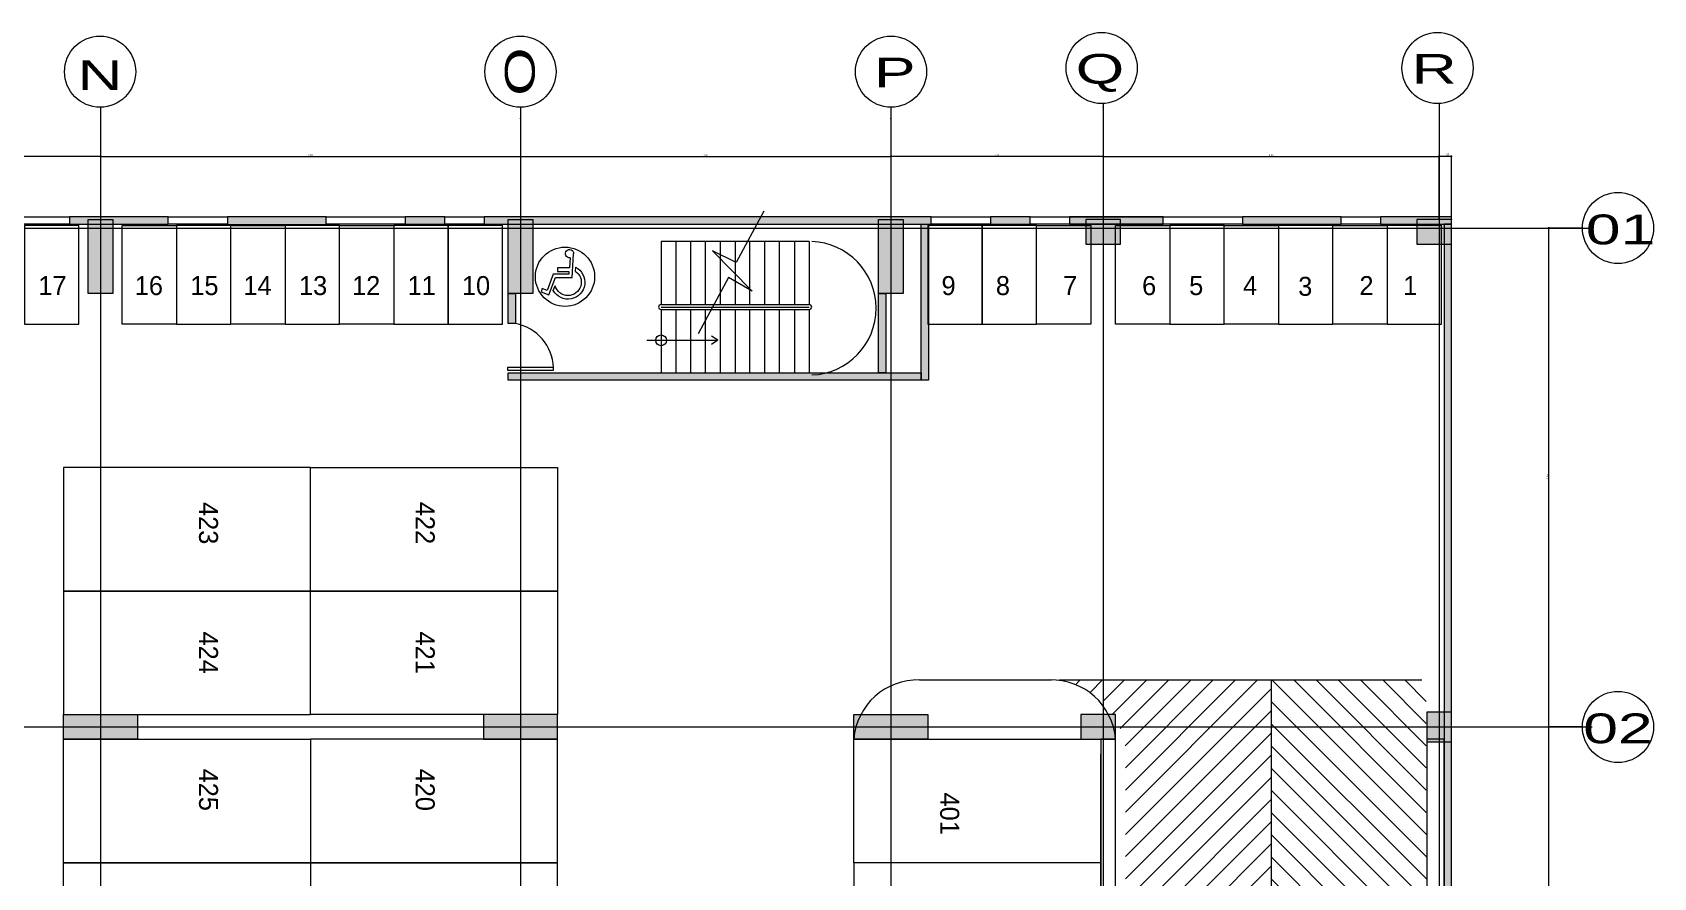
# Model space of a CAD drawing. Header units: metres. Extents: x 32 to 132, y -29 to 44.
# Drawn here: x 99.36 to 132.18, y 20.8 to 37.91 of the extents above; entities that cross this region are included whole.
import ezdxf

# ---------------------------------------------------------------- set-up
doc = ezdxf.new("R2010")
doc.units = ezdxf.units.M
doc.header["$LTSCALE"] = 100
doc.layers.add('Arqui', color=8, linetype='Continuous', lineweight=0)
doc.styles.add('ROMANS', font='arial.ttf', dxfattribs={"width": 0.7})
doc.styles.add('style2', font='arial.ttf', dxfattribs={"width": 1.5})
doc.dimstyles.new('1-10', dxfattribs={"dimscale": 10, "dimtxt": 0.0037, "dimasz": 0.001, "dimexe": 0.0018, "dimexo": 0.0018, "dimgap": 0.0005, "dimtad": 1, "dimzin": 4, "dimdsep": 46, "dimtxsty": 'ROMANS', "dimblk": 'ARCHTICK', "dimcen": 0.003, "dimdle": 0.0015, "dimclrd": 1, "dimclre": 1, "dimclrt": 4, "dimadec": 0, "dimazin": 0, "dimtfac": 1, "dimtix": 1, "dimtmove": 2, "dimatfit": 3, "dimldrblk": 'flecha', "dimfxl": 1, "dimtolj": 1, "dimtzin": 4, "dimarcsym": 0})

# ---------------------------------------------------------------- blocks, each defined once
blk = doc.blocks.new('discap')
at = {"layer": 'Arqui'}
for p, q in [((-179169, -277469), (-179154, -277610)), ((-178353, -278322), (-178426, -278155))]:
    blk.add_line(p, q, dxfattribs=at)
blk.add_lwpolyline([(-178974, -277120), (-178946, -277498), (-178511, -277498), (-178511, -277624), (-178926, -277624), (-178926, -277730), (-178352, -277730), (-178127, -278321), (-177953, -278254), (-177909, -278371), (-178198, -278488), (-178440, -277852), (-179047, -277852), (-179102, -276980)], dxfattribs=at)
for centre, radius, start, end in [((-178951, -276970), 152, 261.2603, 183.66969), ((-178897, -278025), 619, 116.09541, 331.34503), ((-178897, -278025), 488, 121.7945, 344.57102)]:
    blk.add_arc(centre, radius, start, end, dxfattribs=at)
blk = doc.blocks.new('_ArchTick')
at = {"layer": 'Arqui', "const_width": 0.15}
blk.add_lwpolyline([(-0.5, -0.5), (0.5, 0.5)], dxfattribs=at)
blk = doc.blocks.new('*D30')
at = {"layer": 'Arqui', "lineweight": -2, "transparency": 16777216}
for p, q in [((-49.339, -6656.351), (-49.619, -6656.351)), ((-49.604, -6657.606), (-49.604, -6656.333)), ((-49.354, -6657.606), (-49.354, -6656.333))]:
    blk.add_line(p, q, dxfattribs=at)
at = {"layer": 'Arqui', "transparency": 16777216}
for p in [(-49.604, -6656.351), (-49.604, -6657.624), (-49.354, -6657.624)]:
    blk.add_point(p, dxfattribs=at)
at = {"layer": 'Arqui', "lineweight": -2, "transparency": 16777216, "xscale": 0.01, "yscale": 0.01, "zscale": 0.01, "rotation": 180}
blk.add_blockref('_ArchTick', (-49.604, -6656.351), dxfattribs=at)
at = {"layer": 'Arqui', "lineweight": -2, "transparency": 16777216, "xscale": 0.01, "yscale": 0.01, "zscale": 0.01}
blk.add_blockref('_ArchTick', (-49.354, -6656.351), dxfattribs=at)
at = {"layer": 'Arqui', "transparency": 16777216, "insert": (-49.434, -6656.308), "char_height": 0.037, "attachment_point": 5, "style": 'ROMANS'}
blk.add_mtext('\\A1;.25', dxfattribs=at)
blk = doc.blocks.new('flecha')
at = {"layer": 'Arqui', "lineweight": 0}
h = blk.add_hatch(color=256, dxfattribs=at)
h.dxf.hatch_style = 1
h.paths.add_polyline_path([(0, 0), (2.4, 0.4), (2.4, 0), (4, 0), (4, 0), (2.4, 0), (2.4, -0.4)])
at = {"layer": 'Arqui', "lineweight": 0, "flags": 128}
blk.add_lwpolyline([(0, 0), (2.4, 0.4), (2.4, 0), (2.4, 0), (4, 0), (4, 0), (2.4, 0), (2.4, -0.4), (0, 0)], dxfattribs=at)
blk = doc.blocks.new('*D31')
at = {"layer": 'Arqui', "lineweight": -2, "transparency": 16777216}
for p, q in [((-46.72, -6657.799), (-47.404, -6657.799)), ((-47.386, -6657.784), (-47.386, -6667.914)), ((-46.72, -6667.899), (-47.404, -6667.899))]:
    blk.add_line(p, q, dxfattribs=at)
at = {"layer": 'Arqui', "transparency": 16777216}
for p in [(-46.702, -6657.799), (-47.386, -6667.899), (-46.702, -6667.899)]:
    blk.add_point(p, dxfattribs=at)
at = {"layer": 'Arqui', "lineweight": -2, "transparency": 16777216, "xscale": 0.01, "yscale": 0.01, "zscale": 0.01}
for p, rotation in [((-47.386, -6657.799), 90), ((-47.386, -6667.899), 270)]:
    blk.add_blockref('_ArchTick', p, dxfattribs=dict(at, rotation=rotation))
at = {"layer": 'Arqui', "transparency": 16777216, "insert": (-47.41, -6662.849), "char_height": 0.037, "attachment_point": 5, "rotation": 90, "style": 'ROMANS'}
blk.add_mtext('\\A1;10.10', dxfattribs=at)
blk = doc.blocks.new('*D32')
at = {"layer": 'Arqui', "lineweight": -2, "transparency": 16777216}
for p, q in [((-46.72, -6667.899), (-47.404, -6667.899)), ((-47.386, -6667.884), (-47.386, -6675.914)), ((-46.72, -6675.899), (-47.404, -6675.899))]:
    blk.add_line(p, q, dxfattribs=at)
at = {"layer": 'Arqui', "transparency": 16777216}
for p in [(-46.702, -6667.899), (-47.386, -6675.899), (-46.702, -6675.899)]:
    blk.add_point(p, dxfattribs=at)
at = {"layer": 'Arqui', "lineweight": -2, "transparency": 16777216, "xscale": 0.01, "yscale": 0.01, "zscale": 0.01}
for p, rotation in [((-47.386, -6667.899), 90), ((-47.386, -6675.899), 270)]:
    blk.add_blockref('_ArchTick', p, dxfattribs=dict(at, rotation=rotation))
at = {"layer": 'Arqui', "transparency": 16777216, "insert": (-47.41, -6671.899), "char_height": 0.037, "attachment_point": 5, "rotation": 90, "style": 'ROMANS'}
blk.add_mtext('\\A1;8.00', dxfattribs=at)
blk = doc.blocks.new('*D39')
at = {"layer": 'Arqui', "lineweight": -2, "transparency": 16777216}
for p, q in [((-76.7, -6655.372), (-76.7, -6656.369)), ((-68.2, -6655.597), (-68.2, -6656.369)), ((-76.715, -6656.351), (-68.185, -6656.351))]:
    blk.add_line(p, q, dxfattribs=at)
at = {"layer": 'Arqui', "transparency": 16777216}
for p in [(-76.7, -6655.354), (-68.2, -6655.579), (-68.2, -6656.351)]:
    blk.add_point(p, dxfattribs=at)
at = {"layer": 'Arqui', "lineweight": -2, "transparency": 16777216, "xscale": 0.01, "yscale": 0.01, "zscale": 0.01, "rotation": 180}
blk.add_blockref('_ArchTick', (-76.7, -6656.351), dxfattribs=at)
at = {"layer": 'Arqui', "lineweight": -2, "transparency": 16777216, "xscale": 0.01, "yscale": 0.01, "zscale": 0.01}
blk.add_blockref('_ArchTick', (-68.2, -6656.351), dxfattribs=at)
at = {"layer": 'Arqui', "transparency": 16777216, "insert": (-72.45, -6656.327), "char_height": 0.037, "attachment_point": 5, "style": 'ROMANS'}
blk.add_mtext('\\A1;8.50', dxfattribs=at)
blk = doc.blocks.new('*D40')
at = {"layer": 'Arqui', "lineweight": -2, "transparency": 16777216}
for p, q in [((-68.2, -6655.597), (-68.2, -6656.369)), ((-60.702, -6655.597), (-60.702, -6656.369)), ((-68.215, -6656.351), (-60.687, -6656.351))]:
    blk.add_line(p, q, dxfattribs=at)
at = {"layer": 'Arqui', "transparency": 16777216}
for p in [(-68.2, -6655.579), (-60.702, -6655.579), (-60.702, -6656.351)]:
    blk.add_point(p, dxfattribs=at)
at = {"layer": 'Arqui', "lineweight": -2, "transparency": 16777216, "xscale": 0.01, "yscale": 0.01, "zscale": 0.01, "rotation": 180}
blk.add_blockref('_ArchTick', (-68.2, -6656.351), dxfattribs=at)
at = {"layer": 'Arqui', "lineweight": -2, "transparency": 16777216, "xscale": 0.01, "yscale": 0.01, "zscale": 0.01}
blk.add_blockref('_ArchTick', (-60.702, -6656.351), dxfattribs=at)
at = {"layer": 'Arqui', "transparency": 16777216, "insert": (-64.451, -6656.327), "char_height": 0.037, "attachment_point": 5, "style": 'ROMANS'}
blk.add_mtext('\\A1;7.50', dxfattribs=at)
blk = doc.blocks.new('*D41')
at = {"layer": 'Arqui', "lineweight": -2, "transparency": 16777216}
for p, q in [((-84.2, -6655.522), (-84.2, -6656.369)), ((-76.7, -6655.372), (-76.7, -6656.369)), ((-76.685, -6656.351), (-84.215, -6656.351))]:
    blk.add_line(p, q, dxfattribs=at)
at = {"layer": 'Arqui', "transparency": 16777216}
for p in [(-84.2, -6655.504), (-76.7, -6655.354), (-84.2, -6656.351)]:
    blk.add_point(p, dxfattribs=at)
at = {"layer": 'Arqui', "lineweight": -2, "transparency": 16777216, "xscale": 0.01, "yscale": 0.01, "zscale": 0.01, "rotation": 180}
blk.add_blockref('_ArchTick', (-84.2, -6656.351), dxfattribs=at)
at = {"layer": 'Arqui', "lineweight": -2, "transparency": 16777216, "xscale": 0.01, "yscale": 0.01, "zscale": 0.01}
blk.add_blockref('_ArchTick', (-76.7, -6656.351), dxfattribs=at)
at = {"layer": 'Arqui', "transparency": 16777216, "insert": (-80.45, -6656.327), "char_height": 0.037, "attachment_point": 5, "style": 'ROMANS'}
blk.add_mtext('\\A1;7.50', dxfattribs=at)
blk = doc.blocks.new('*D43')
at = {"layer": 'Arqui', "lineweight": -2, "transparency": 16777216}
for p, q in [((-60.702, -6655.597), (-60.702, -6656.369)), ((-56.404, -6655.372), (-56.404, -6656.369)), ((-56.389, -6656.351), (-60.717, -6656.351))]:
    blk.add_line(p, q, dxfattribs=at)
at = {"layer": 'Arqui', "transparency": 16777216}
for p in [(-60.702, -6655.579), (-56.404, -6655.354), (-60.702, -6656.351)]:
    blk.add_point(p, dxfattribs=at)
at = {"layer": 'Arqui', "lineweight": -2, "transparency": 16777216, "xscale": 0.01, "yscale": 0.01, "zscale": 0.01, "rotation": 180}
blk.add_blockref('_ArchTick', (-60.702, -6656.351), dxfattribs=at)
at = {"layer": 'Arqui', "lineweight": -2, "transparency": 16777216, "xscale": 0.01, "yscale": 0.01, "zscale": 0.01}
blk.add_blockref('_ArchTick', (-56.404, -6656.351), dxfattribs=at)
at = {"layer": 'Arqui', "transparency": 16777216, "insert": (-58.553, -6656.327), "char_height": 0.037, "attachment_point": 5, "style": 'ROMANS'}
blk.add_mtext('\\A1;4.30', dxfattribs=at)
blk = doc.blocks.new('*D44')
at = {"layer": 'Arqui', "lineweight": -2, "transparency": 16777216}
for p, q in [((-56.404, -6655.372), (-56.404, -6656.369)), ((-49.604, -6655.297), (-49.604, -6656.369)), ((-56.419, -6656.351), (-49.589, -6656.351))]:
    blk.add_line(p, q, dxfattribs=at)
at = {"layer": 'Arqui', "transparency": 16777216}
for p in [(-49.604, -6655.279), (-56.404, -6655.354), (-49.604, -6656.351)]:
    blk.add_point(p, dxfattribs=at)
at = {"layer": 'Arqui', "lineweight": -2, "transparency": 16777216, "xscale": 0.01, "yscale": 0.01, "zscale": 0.01, "rotation": 180}
blk.add_blockref('_ArchTick', (-56.404, -6656.351), dxfattribs=at)
at = {"layer": 'Arqui', "lineweight": -2, "transparency": 16777216, "xscale": 0.01, "yscale": 0.01, "zscale": 0.01}
blk.add_blockref('_ArchTick', (-49.604, -6656.351), dxfattribs=at)
at = {"layer": 'Arqui', "transparency": 16777216, "insert": (-53.004, -6656.327), "char_height": 0.037, "attachment_point": 5, "style": 'ROMANS'}
blk.add_mtext('\\A1;6.80', dxfattribs=at)
blk = doc.blocks.new('estructura etapa 3')
at = {"layer": 'Arqui'}
h = blk.add_hatch(color=256, dxfattribs=at)
h.paths.add_polyline_path([(-91.651, -6658.124), (-91.651, -6657.624), (-92.35, -6657.624), (-92.35, -6658.124)])
h.paths.add_polyline_path([(-49.354, -6658.124), (-49.354, -6657.624), (-50.055, -6657.624), (-50.055, -6658.124)])
h.paths.add_polyline_path([(-56.053, -6658.124), (-56.053, -6657.624), (-56.753, -6657.624), (-56.753, -6658.124)])
h.paths.add_polyline_path([(-76.45, -6659.124), (-76.95, -6659.124), (-76.95, -6657.624), (-76.45, -6657.624)])
h.paths.add_polyline_path([(-83.95, -6659.124), (-84.45, -6659.124), (-84.45, -6657.624), (-83.95, -6657.624)])
h.paths.add_polyline_path([(-60.452, -6659.124), (-60.952, -6659.124), (-60.952, -6657.624), (-60.452, -6657.624)])
h.paths.add_polyline_path([(-67.95, -6659.124), (-68.45, -6659.124), (-68.45, -6657.624), (-67.95, -6657.624)])
h.paths.add_polyline_path([(-91.85, -6668.199), (-91.851, -6667.599), (-92.35, -6667.599), (-92.349, -6668.199)])
h.paths.add_polyline_path([(-49.354, -6668.199), (-49.354, -6667.599), (-49.854, -6667.599), (-49.854, -6668.199)])
h.paths.add_polyline_path([(-56.154, -6668.149), (-56.154, -6667.649), (-56.854, -6667.649), (-56.854, -6668.149)])
h.paths.add_polyline_path([(-59.952, -6667.649), (-59.952, -6668.149), (-61.452, -6668.149), (-61.452, -6667.649)])
h.paths.add_polyline_path([(-75.95, -6667.649), (-75.95, -6668.149), (-77.45, -6668.149), (-77.45, -6667.649)])
h.paths.add_polyline_path([(-68.95, -6667.649), (-68.95, -6668.149), (-67.45, -6668.149), (-67.45, -6667.649)])
h.paths.add_polyline_path([(-84.95, -6667.649), (-84.95, -6668.149), (-83.45, -6668.149), (-83.45, -6667.649)])
h.paths.add_polyline_path([(-91.85, -6676.199), (-91.85, -6675.599), (-92.349, -6675.599), (-92.349, -6676.199)])
h.paths.add_polyline_path([(-49.354, -6676.199), (-49.354, -6675.599), (-49.854, -6675.599), (-49.854, -6676.199)])
h.paths.add_polyline_path([(-56.154, -6676.149), (-56.154, -6675.649), (-56.754, -6675.649), (-56.754, -6676.149)])
h.paths.add_polyline_path([(-59.952, -6675.649), (-59.952, -6676.149), (-61.452, -6676.149), (-61.452, -6675.649)])
h.paths.add_polyline_path([(-75.95, -6675.649), (-75.95, -6676.149), (-77.45, -6676.149), (-77.45, -6675.649)])
h.paths.add_polyline_path([(-68.95, -6675.649), (-68.95, -6676.149), (-67.45, -6676.149), (-67.45, -6675.649)])
h.paths.add_polyline_path([(-84.95, -6675.649), (-84.95, -6676.149), (-83.45, -6676.149), (-83.45, -6675.649)])
h.paths.add_polyline_path([(-91.847, -6686.299), (-91.851, -6685.699), (-92.35, -6685.699), (-92.346, -6686.299)])
h.paths.add_polyline_path([(-49.354, -6686.299), (-49.354, -6685.699), (-49.854, -6685.699), (-49.854, -6686.299)])
h.paths.add_polyline_path([(-56.154, -6686.249), (-56.154, -6685.749), (-56.754, -6685.749), (-56.754, -6686.249)])
h.paths.add_polyline_path([(-59.952, -6685.749), (-59.952, -6686.249), (-61.452, -6686.249), (-61.452, -6685.749)])
h.paths.add_polyline_path([(-75.95, -6685.749), (-75.95, -6686.249), (-77.45, -6686.249), (-77.45, -6685.749)])
h.paths.add_polyline_path([(-68.95, -6685.749), (-68.95, -6686.249), (-67.45, -6686.249), (-67.45, -6685.749)])
h.paths.add_polyline_path([(-84.95, -6685.749), (-84.95, -6686.249), (-83.45, -6686.249), (-83.45, -6685.749)])
h.paths.add_polyline_path([(-49.353, -6694.294), (-49.354, -6693.699), (-49.855, -6693.699), (-49.854, -6694.294)])
h.paths.add_polyline_path([(-56.054, -6694.249), (-56.054, -6693.749), (-56.753, -6693.749), (-56.753, -6694.249)])
h.paths.add_polyline_path([(-91.651, -6694.249), (-91.651, -6693.749), (-92.35, -6693.749), (-92.35, -6694.249)])
h.paths.add_polyline_path([(-59.952, -6693.749), (-59.952, -6694.249), (-61.452, -6694.249), (-61.452, -6693.749)])
h.paths.add_polyline_path([(-75.95, -6693.749), (-75.95, -6694.249), (-77.45, -6694.249), (-77.45, -6693.749)])
h.paths.add_polyline_path([(-68.95, -6693.749), (-68.95, -6694.249), (-67.45, -6694.249), (-67.45, -6693.749)])
h.paths.add_polyline_path([(-84.95, -6693.749), (-84.95, -6694.249), (-83.45, -6694.249), (-83.45, -6693.749)])
h.paths.add_polyline_path([(-49.358, -6703.974), (-49.353, -6703.374), (-49.854, -6703.374), (-49.859, -6703.974)])
h.paths.add_polyline_path([(-56.054, -6703.924), (-56.054, -6703.424), (-56.753, -6703.424), (-56.753, -6703.924)])
h.paths.add_polyline_path([(-67.95, -6704.924), (-67.95, -6703.424), (-68.45, -6703.424), (-68.45, -6704.924)])
h.paths.add_polyline_path([(-91.651, -6703.924), (-91.651, -6703.424), (-92.35, -6703.424), (-92.35, -6703.924)])
h.paths.add_polyline_path([(-61.847, -6703.424), (-60.347, -6703.424), (-60.347, -6703.924), (-61.847, -6703.924)])
h.paths.add_polyline_path([(-83.95, -6704.924), (-83.95, -6703.424), (-84.45, -6703.424), (-84.45, -6704.924)])
h.paths.add_polyline_path([(-76.45, -6704.924), (-76.45, -6703.424), (-76.95, -6703.424), (-76.95, -6704.924)])
h.paths.add_polyline_path([(-49.354, -6711.949), (-49.354, -6711.449), (-50.054, -6711.449), (-50.054, -6711.949)])
h.paths.add_polyline_path([(-55.954, -6711.949), (-55.954, -6711.449), (-56.654, -6711.449), (-56.654, -6711.949)])
h.paths.add_polyline_path([(-91.65, -6711.949), (-91.65, -6711.449), (-92.35, -6711.449), (-92.35, -6711.949)])
h.paths.add_polyline_path([(-60.952, -6711.949), (-60.952, -6709.549), (-60.452, -6709.549), (-60.452, -6711.949)])
h.paths.add_polyline_path([(-68.45, -6709.549), (-68.45, -6711.949), (-67.95, -6711.949), (-67.95, -6709.549)])
h.paths.add_polyline_path([(-76.95, -6709.549), (-76.95, -6711.949), (-76.45, -6711.949), (-76.45, -6709.549)])
h.paths.add_polyline_path([(-83.95, -6709.549), (-83.95, -6711.949), (-84.45, -6711.949), (-84.45, -6709.549)])
for p, q in [((-56.404, -6655.279), (-56.404, -6714.839)), ((-49.604, -6655.279), (-49.604, -6714.839)), ((-76.7, -6655.354), (-76.7, -6714.914)), ((-68.2, -6655.354), (-68.2, -6714.914)), ((-60.702, -6655.354), (-60.702, -6714.914)), ((-60.702, -6655.354), (-60.702, -6714.914)), ((-92.986, -6657.799), (-46.502, -6657.799)), ((-93.028, -6667.899), (-46.502, -6667.899))]:
    blk.add_line(p, q, dxfattribs=at)
for points in [[(-76.45, -6659.124), (-76.95, -6659.124), (-76.95, -6657.624), (-76.45, -6657.624)], [(-67.95, -6659.124), (-68.45, -6659.124), (-68.45, -6657.624), (-67.95, -6657.624)], [(-60.452, -6659.124), (-60.952, -6659.124), (-60.952, -6657.624), (-60.452, -6657.624)], [(-56.053, -6658.124), (-56.053, -6657.624), (-56.753, -6657.624), (-56.753, -6658.124)], [(-49.354, -6658.124), (-49.354, -6657.624), (-50.055, -6657.624), (-50.055, -6658.124)], [(-75.95, -6667.649), (-75.95, -6668.149), (-77.45, -6668.149), (-77.45, -6667.649)], [(-68.95, -6667.649), (-68.95, -6668.149), (-67.45, -6668.149), (-67.45, -6667.649)], [(-59.952, -6667.649), (-59.952, -6668.149), (-61.452, -6668.149), (-61.452, -6667.649)], [(-56.154, -6668.149), (-56.154, -6667.649), (-56.854, -6667.649), (-56.854, -6668.149)], [(-49.354, -6668.199), (-49.354, -6667.599), (-49.854, -6667.599), (-49.854, -6668.199)]]:
    blk.add_lwpolyline(points, close=True, dxfattribs=at)
for centre in [(-76.71, -6654.634), (-68.2, -6654.634), (-60.699, -6654.634), (-56.435, -6654.559), (-56.435, -6654.559), (-49.635, -6654.559), (-49.635, -6654.559), (-45.982, -6657.799), (-45.982, -6667.899)]:
    blk.add_circle(centre, 0.72, dxfattribs=at)
at = {"layer": 'Arqui', "style": 'style2', "width": 1.5}
for s, height, rotation, p in [('O', 0.603, 90.0293, (-67.911, -6655.124)), ('Q', 0.603, 0.0293, (-56.96, -6654.879)), ('R', 0.603, 0.0293, (-50.16, -6654.879)), ('N', 0.603, 0.0293, (-77.168, -6655.005)), ('P', 0.603, 0.0293, (-61.044, -6654.954)), ('01', 0.6031, 0.0293, (-46.633, -6658.129)), ('02', 0.6031, 0.0293, (-46.685, -6668.229))]:
    blk.add_text(s, height=height, rotation=rotation, dxfattribs=at).set_placement(p)
at = {"layer": 'Arqui'}
for base, p1, p2, picture, middle in [((-49.604, -6656.351), (-56.404, -6655.354), (-49.604, -6655.279), '*D44', (-53.004, -6656.327)), ((-84.2, -6656.351), (-76.7, -6655.354), (-84.2, -6655.504), '*D41', (-80.45, -6656.327)), ((-68.2, -6656.351), (-76.7, -6655.354), (-68.2, -6655.579), '*D39', (-72.45, -6656.327)), ((-60.702, -6656.351), (-68.2, -6655.579), (-60.702, -6655.579), '*D40', (-64.451, -6656.327))]:
    dim = blk.add_linear_dim(base=base, p1=p1, p2=p2, dimstyle='1-10', dxfattribs=at)
    dim.commit()
    dim.dimension.update_dxf_attribs({"geometry": picture, "text_midpoint": middle})
for base, p1, p2, angle, picture, middle in [((-60.702, -6656.351), (-56.404, -6655.354), (-60.702, -6655.579), 180, '*D43', (-58.553, -6656.327)), ((-47.386, -6667.899), (-46.702, -6657.799), (-46.702, -6667.899), 90, '*D31', (-47.41, -6662.849)), ((-47.386, -6675.899), (-46.702, -6667.899), (-46.702, -6675.899), 90, '*D32', (-47.41, -6671.899))]:
    dim = blk.add_linear_dim(base=base, p1=p1, p2=p2, angle=angle, dimstyle='1-10', dxfattribs=at)
    dim.commit()
    dim.dimension.update_dxf_attribs({"geometry": picture, "text_midpoint": middle})
dim = blk.add_linear_dim(base=(-49.604, -6656.351), p1=(-49.354, -6657.624), p2=(-49.604, -6657.624), dimstyle='1-10', dxfattribs=at)
dim.commit()
dim.dimension.update_dxf_attribs({"geometry": '*D30', "text_midpoint": (-49.434, -6656.308), "dimtype": 128})
blk = doc.blocks.new('A$C4ed580ad')
at = {"layer": 'Arqui', "ltscale": 0.03}
h = blk.add_hatch(color=256, dxfattribs=at)
h.dxf.hatch_style = 1
h.paths.add_polyline_path([(47.981, 63), (47.981, 63.15)], flags=17)
h.paths.add_polyline_path([(47.981, 63), (47.981, 63.15), (46.54, 63.15), (46.547, 63), (45.747, 63), (45.747, 63.15), (43.749, 63.15), (43.749, 63)])
h.paths.add_polyline_path([(42.149, 63.001), (42.149, 63.151), (40.252, 63.151), (40.252, 63.001)])
h.paths.add_polyline_path([(39.452, 63.001), (39.452, 63.151), (38.65, 63.15), (38.65, 63)])
h.paths.add_polyline_path([(37.45, 63.001), (37.45, 63.151), (28.403, 63.15), (28.403, 63)])
h.paths.add_polyline_path([(27.603, 63), (27.603, 63.15), (26.799, 63.151), (26.799, 63.001)])
h.paths.add_polyline_path([(25.199, 62.999), (25.199, 63.149), (23.202, 63.15), (23.202, 63)])
h.paths.add_polyline_path([(22.002, 63.001), (22.002, 63.151), (20.004, 63.15), (20.004, 63)])
h.paths.add_polyline_path([(18.804, 63), (18.804, 63.15), (17.602, 63.15), (17.602, 63)])
h.paths.add_polyline_path([(16.802, 63.001), (16.802, 63.151), (15.505, 63.15), (15.505, 63)])
h.paths.add_polyline_path([(13.905, 63.001), (13.905, 63.151), (11.921, 63.151), (11.921, 63.001)])
h.paths.add_polyline_path([(11.121, 63), (11.121, 63.15), (9.525, 63.151), (9.525, 63.001)])
at = {"layer": 'Arqui'}
h = blk.add_hatch(color=256, dxfattribs=at)
h.paths.add_polyline_path([(37.395, 59.846), (37.245, 59.846), (37.245, 63.001), (37.395, 63.001)])
h.paths.add_polyline_path([(28.886, 59.846), (28.886, 59.996), (37.245, 59.996), (37.245, 59.846)])
h.paths.add_polyline_path([(36.533, 59.996), (36.383, 59.996), (36.383, 61.601), (36.533, 61.601)])
h.paths.add_polyline_path([(29.036, 60.993), (28.886, 60.993), (28.886, 61.601), (29.036, 61.601)])
edge = h.paths.add_edge_path()
edge.add_line((36.383, 62.651), (36.383, 62.801))
edge.add_line((36.383, 62.801), (36.383, 62.651))
at = {"layer": 'Arqui', "ltscale": 0.3}
h = blk.add_hatch(color=256, dxfattribs=at)
h.dxf.hatch_style = 1
h.paths.add_polyline_path([(47.982, 63.001), (47.832, 63.001), (47.832, 9.276), (47.982, 9.276)])
at = {"layer": 'Arqui'}
h = blk.add_hatch(dxfattribs=at)
h.set_pattern_fill('ANSI31', color=256, scale=0.1, angle=-41.916, style=0)
h.set_pattern_definition([(45, (42.71952, 30.91688), (-0.2245064, 0.2245064), [])])
h.paths.add_polyline_path([(44.331, 53.776), (44.331, 26.476), (41.381, 26.476), (41.381, 52.426), (41.242, 52.916), (40.949, 53.333), (40.536, 53.63), (40.048, 53.776)])
h = blk.add_hatch(dxfattribs=at)
h.set_pattern_fill('ANSI31', color=256, scale=0.1, angle=-41.916, style=0)
h.set_pattern_definition([(135, (46.04185, 30.91688), (0.2245064, 0.2245064), [])])
h.paths.add_polyline_path([(44.331, 53.776), (44.331, 26.476), (47.491, 26.476), (47.471, 53.776)])
for p, q in [((31.981, 62.651), (31.981, 61.376)), ((34.981, 62.651), (31.981, 62.651)), ((32.281, 62.651), (32.281, 61.376)), ((32.581, 61.376), (32.581, 62.651)), ((32.881, 61.376), (32.881, 62.651)), ((33.181, 61.376), (33.181, 62.651)), ((33.481, 62.651), (33.481, 61.376)), ((33.781, 61.376), (33.781, 62.651)), ((34.081, 61.376), (34.081, 62.651)), ((34.381, 61.376), (34.381, 62.651)), ((34.681, 62.651), (34.681, 61.376)), ((34.981, 62.651), (34.981, 61.376)), ((31.981, 61.376), (34.981, 61.376)), ((31.981, 61.376), (34.981, 61.376)), ((31.981, 61.326), (34.981, 61.326)), ((31.981, 61.326), (34.981, 61.326)), ((31.981, 61.276), (31.981, 59.996)), ((31.981, 61.276), (34.981, 61.276)), ((31.981, 61.276), (31.981, 59.996)), ((31.981, 61.276), (34.981, 61.276)), ((32.281, 61.276), (32.281, 59.996)), ((32.581, 59.996), (32.581, 61.276)), ((32.881, 59.996), (32.881, 61.276)), ((32.881, 59.996), (32.881, 61.276)), ((33.181, 59.996), (33.181, 61.276)), ((33.481, 61.276), (33.481, 59.996)), ((33.781, 59.996), (33.781, 61.276)), ((34.081, 59.996), (34.081, 61.276)), ((34.381, 59.996), (34.381, 61.276)), ((34.681, 61.276), (34.681, 59.996)), ((34.981, 61.276), (34.981, 59.996)), ((37.216, 53.776), (39.884, 53.776)), ((40.048, 53.776), (47.381, 53.776)), ((44.331, 53.776), (44.331, 26.476)), ((40.883, 35.127), (40.883, 52.276))]:
    blk.add_line(p, q, dxfattribs=at)
for points in [[(18.804, 63.149), (20.004, 63.15), (20.004, 63), (18.804, 63.001)], [(22.002, 63.001), (22.002, 63.151), (20.004, 63.15), (20.004, 63)], [(22.002, 63.15), (23.202, 63.15), (23.202, 63), (22.002, 63.001)], [(25.199, 62.999), (25.199, 63.149), (23.202, 63.15), (23.202, 63)], [(25.199, 63.149), (26.799, 63.151), (26.799, 63.001), (25.199, 63.001)], [(27.603, 63.001), (27.603, 63.151), (26.799, 63.151), (26.799, 63.001)], [(27.603, 63.15), (28.403, 63.15), (28.403, 63), (27.603, 63.002)], [(37.45, 63), (37.45, 63.15), (28.403, 63.15), (28.403, 63)], [(37.45, 63.15), (38.65, 63.151), (38.65, 63.001), (37.45, 63.001)], [(39.452, 63.001), (39.452, 63.151), (38.65, 63.151), (38.65, 63.001)], [(39.452, 63.151), (43.749, 63.15), (43.749, 63), (39.452, 63.001)], [(42.149, 63.001), (42.149, 63.151), (40.252, 63.151), (40.252, 63.001)], [(45.747, 63), (45.747, 63.15), (43.749, 63.15), (43.749, 63)], [(45.747, 63.15), (46.547, 63.15), (46.547, 63), (45.747, 63)], [(47.981, 63), (47.981, 63.15), (46.547, 63.15), (46.547, 63)], [(20.197, 62.976), (19.097, 62.976), (19.097, 60.976), (20.197, 60.976)], [(21.075, 62.976), (22.174, 62.976), (22.174, 60.976), (21.075, 60.976)], [(23.274, 62.976), (22.174, 62.976), (22.174, 60.976), (23.274, 60.976)], [(23.274, 62.976), (24.374, 62.976), (24.374, 60.976), (23.274, 60.976)], [(25.474, 62.976), (24.374, 62.976), (24.374, 60.976), (25.474, 60.976)], [(25.474, 62.976), (26.574, 62.976), (26.574, 60.976), (25.474, 60.976)], [(27.674, 62.976), (26.574, 62.976), (26.574, 60.976), (27.674, 60.976)], [(28.773, 62.976), (27.674, 62.976), (27.674, 60.976), (28.773, 60.976)], [(37.395, 59.846), (37.245, 59.846), (37.245, 63.001), (37.395, 63.001)], [(37.395, 59.846), (37.245, 59.846), (37.245, 63.001), (37.395, 63.001)], [(38.482, 62.976), (37.382, 62.976), (37.382, 60.976), (38.482, 60.976)], [(39.582, 62.976), (38.482, 62.976), (38.482, 60.976), (39.582, 60.976)], [(39.582, 62.976), (40.682, 62.976), (40.682, 60.976), (39.582, 60.976)], [(41.182, 62.976), (42.281, 62.976), (42.281, 60.976), (41.182, 60.976)], [(43.381, 62.976), (42.281, 62.976), (42.281, 60.976), (43.381, 60.976)], [(43.381, 62.976), (44.481, 62.976), (44.481, 60.976), (43.381, 60.976)], [(45.581, 62.976), (44.481, 62.976), (44.481, 60.976), (45.581, 60.976)], [(45.581, 62.976), (46.681, 62.976), (46.681, 60.976), (45.581, 60.976)], [(47.781, 62.976), (46.681, 62.976), (46.681, 60.976), (47.781, 60.976)], [(47.781, 62.976), (46.681, 62.976), (46.681, 60.976), (47.781, 60.976)], [(47.982, 63.001), (47.832, 63.001), (47.832, 9.276), (47.982, 9.276)], [(29.036, 60.993), (28.886, 60.993), (28.886, 61.601), (29.036, 61.601)], [(29.036, 60.993), (28.886, 60.993), (28.886, 61.601), (29.036, 61.601)], [(36.533, 59.996), (36.383, 59.996), (36.383, 61.601), (36.533, 61.601)], [(36.533, 59.996), (36.383, 59.996), (36.383, 61.601), (36.533, 61.601)], [(28.87, 60.101), (28.87, 60.051), (29.802, 60.051), (29.802, 60.101)], [(28.87, 60.101), (28.87, 60.051), (29.802, 60.051), (29.802, 60.101)], [(28.886, 59.846), (28.886, 59.996), (37.245, 59.996), (37.245, 59.846)], [(28.886, 59.846), (28.886, 59.996), (37.245, 59.996), (37.245, 59.846)], [(24.886, 58.076), (19.886, 58.076), (19.886, 55.576), (24.886, 55.576)], [(24.886, 58.076), (29.886, 58.076), (29.886, 55.576), (24.886, 55.576)], [(24.886, 55.576), (19.886, 55.576), (19.886, 53.076), (24.886, 53.076)], [(24.886, 55.576), (29.886, 55.576), (29.886, 53.076), (24.886, 53.076)], [(24.886, 50.076), (19.886, 50.076), (19.886, 52.576), (24.886, 52.576)], [(24.886, 50.076), (29.886, 50.076), (29.886, 52.576), (24.886, 52.576)], [(35.883, 50.073), (35.883, 52.576), (40.883, 52.576), (40.883, 50.073)], [(41.181, 52.576), (40.883, 52.576), (40.883, 26.976), (41.181, 26.976)], [(47.832, 52.576), (47.481, 52.576), (47.481, 26.976), (47.832, 26.976)], [(24.886, 47.576), (19.886, 47.576), (19.886, 50.076), (24.886, 50.076)], [(24.886, 47.576), (29.886, 47.576), (29.886, 50.076), (24.886, 50.076)], [(35.883, 50.073), (35.883, 47.578), (40.883, 47.578), (40.883, 50.073)]]:
    blk.add_lwpolyline(points, close=True, dxfattribs=at)
for points in [[(34.06, 63.268), (33.504, 62.224), (33.024, 62.463), (33.822, 61.649), (33.343, 61.922), (32.735, 60.78)], [(31.69, 60.652), (33.131, 60.652), (33.002, 60.739)], [(31.69, 60.652), (33.131, 60.652), (33.002, 60.739)], [(31.69, 60.652), (33.131, 60.652), (33.002, 60.566)], [(31.69, 60.652), (33.131, 60.652), (33.002, 60.566)]]:
    blk.add_lwpolyline(points, dxfattribs=at)
at = {"layer": 'Arqui', "elevation": -201.258}
for points in [[(29.036, 60.993), (28.886, 60.993), (28.886, 61.601), (29.036, 61.601)], [(36.533, 59.996), (36.383, 59.996), (36.383, 61.601), (36.533, 61.601)], [(28.886, 59.846), (28.886, 59.996), (37.245, 59.996), (37.245, 59.846)]]:
    blk.add_lwpolyline(points, close=True, dxfattribs=at)
at = {"layer": 'Arqui'}
for centre, radius in [((30.036, 61.939), 0.6), ((30.036, 61.939), 0.6), ((30.036, 61.939), 0.6), ((30.036, 61.939), 0.6), ((31.981, 60.652), 0.109), ((31.981, 60.652), 0.109)]:
    blk.add_circle(centre, radius, dxfattribs=at)
for centre, radius, start, end in [((34.985, 61.301), 1.351, 271.9764, 88.0236), ((34.985, 61.301), 1.351, 271.9764, 88.0236), ((31.981, 61.326), 0.05, 90, 270), ((31.981, 61.326), 0.05, 90, 270), ((34.981, 61.326), 0.05, 270, 90), ((34.981, 61.326), 0.05, 270, 90), ((28.859, 60.066), 0.943, 2.113, 79.2257), ((28.859, 60.066), 0.943, 2.113, 79.2257), ((37.18, 52.476), 1.301, 88.3967, 175.5945), ((39.884, 52.476), 1.301, 4.4055, 91.6033)]:
    blk.add_arc(centre, radius, start, end, dxfattribs=at)
blk.add_blockref('estructura etapa 3', (97.335, 6720.724), dxfattribs=at)
at = {"layer": 'Arqui', "xscale": -0.00055120696621, "yscale": 0.00055120696621, "zscale": 0.0005512069662100001, "rotation": 359.999999975327}
blk.add_blockref('discap', (-68.512, 215.075), dxfattribs=at)
blk.add_blockref('discap', (-68.512, 215.075), dxfattribs=at)
at = {"layer": 'Arqui', "char_height": 0.384}
for s, width, insert, attachment_point, rotation in [('17', 0.89145, (19.374, 61.952), 1, 360), ('16', 0.89145, (21.898, 61.952), 3, 0), ('15', 0.89145, (22.451, 61.952), 1, 360), ('14', 0.89145, (24.097, 61.952), 3, 0), ('13', 0.89145, (24.651, 61.952), 1, 360), ('12', 0.89145, (26.297, 61.952), 3, 0), ('11', 0.89145, (26.85, 61.952), 1, 360), ('10', 0.89145, (27.95, 61.952), 1, 360), ('9', 0.89145, (37.659, 61.952), 1, 360), ('8', 0.89145, (38.759, 61.952), 1, 360), ('7', 0.89145, (40.405, 61.952), 3, 0), ('6', 0.89145, (42.005, 61.952), 3, 0), ('5', 0.89145, (42.672, 61.952), 1, 360), ('4', 0.89145, (44.048, 61.952), 3, 0), ('3', 0.89145, (44.879, 61.937), 1, 360), ('2', 0.89145, (46.404, 61.952), 3, 0), ('1', 0.89145, (47.289, 61.952), 3, 0), ('423', 1.47717, (23.012, 57.379), 1, 270), ('422', 1.21675, (27.399, 57.382), 1, 270), ('424', 1.47717, (23.012, 54.757), 1, 270), ('421', 1.21675, (27.399, 54.757), 1, 270), ('425', 1.47717, (23.012, 51.982), 1, 270), ('420', 1.21675, (27.399, 51.982), 1, 270), ('401', 0.89145, (38.016, 51.498), 1, 270)]:
    blk.add_mtext_dynamic_manual_height_columns(s, width=width, gutter_width=5, heights=[0], dxfattribs=dict(at, insert=insert, attachment_point=attachment_point, rotation=rotation))

msp = doc.modelspace()

# ---------------------------------------------------------------- block references
at = {"layer": 'Arqui'}
msp.add_blockref('A$C4ed580ad', (80.104, -28.974), dxfattribs=at)

doc.saveas('drawing.dxf')
